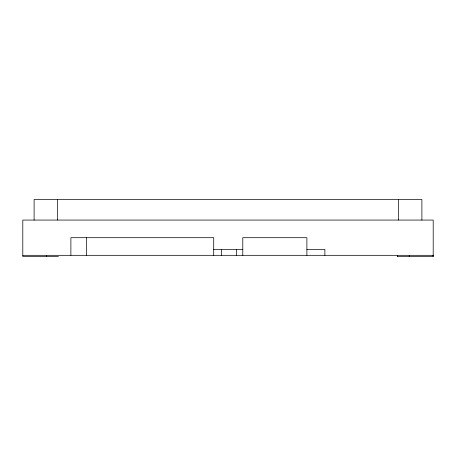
<?xml version="1.0" encoding="UTF-8"?>
<svg xmlns="http://www.w3.org/2000/svg" width="456" height="456" viewBox="0 0 456 456"><rect width="100%" height="100%" fill="white"/><g stroke="black" fill="none" stroke-linecap="round" stroke-linejoin="round"><path stroke-width="0.68" d="M213.71 249.443L242.791 249.443M306.894 249.443L324.877 249.443L324.877 255.32M22.8 255.32L433.2 255.32M58.436 256.494L22.8 256.494L22.8 220.066L433.2 220.066L433.2 256.494L397.507 256.494M433.143 255.32L433.143 256.494M421.891 220.066L421.891 199.506L34.109 199.506L34.109 220.066M409.26 255.32L409.26 256.494M398.39 199.506L398.39 220.066M397.564 255.32L397.564 256.494M306.894 255.32L306.894 237.696L242.791 237.696L242.791 255.32M236.39 249.443L236.39 255.32M221.644 249.443L221.644 255.32M213.71 255.32L213.71 237.696L70.885 237.696L70.885 255.32M86.509 237.696L86.509 255.32M57.61 199.506L57.61 220.066M46.683 255.32L46.683 256.494"/></g></svg>
